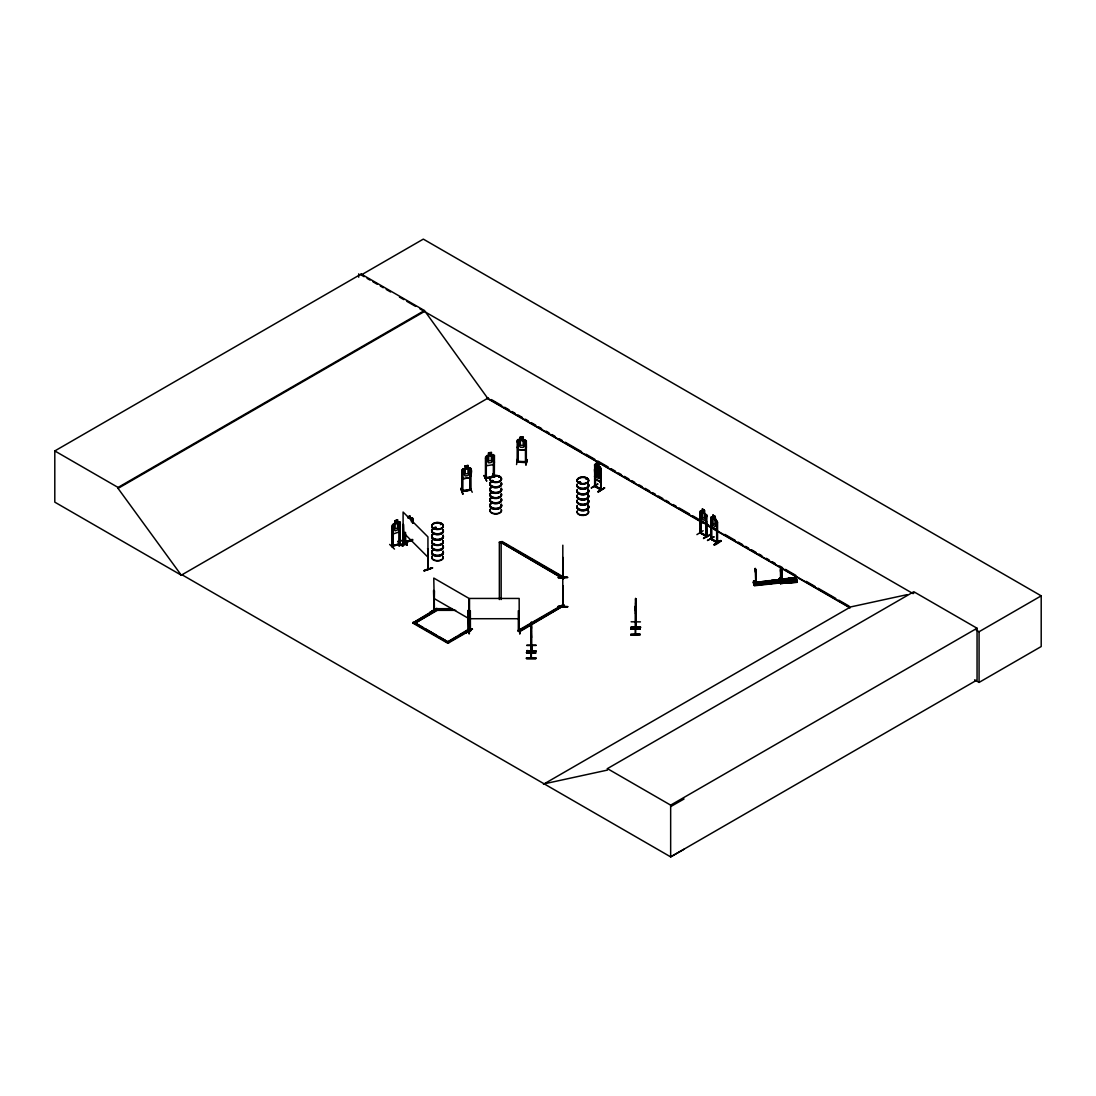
<?xml version="1.0" encoding="UTF-8"?>
<svg xmlns="http://www.w3.org/2000/svg" width="1096" height="1096" viewBox="0 0 1096 1096"><rect width="100%" height="100%" fill="white"/><g stroke="black" fill="none" stroke-linecap="round" stroke-linejoin="round"><path stroke-width="1.5" d="M531.272 634.283L531.3 632.899M635.584 608.472L635.625 614.007L635.749 612.061M780.653 578.715L780.352 578.606M780.215 578.798L779.557 578.304L779.859 580.798M780.708 581.223L780.832 581.497M781.654 582.661L781.859 576.386L781.777 582.647L781.352 581.36M531.272 628.707L531.286 626.528M754.582 581.62L753.952 581.702M756.254 573.879L755.802 583.99L755.24 568.468M780.9 580.168L781.188 573.427M635.611 610.294L635.625 609.184M780.366 570.687L780.667 567.975L780.544 569.81M780.558 578.976L780.503 571.153M781.064 573.441L781.599 570.221M781.955 575.523L781.736 576.386M753.87 581.716L754.007 581.003L754.281 584.771M755.336 581.743L754.404 581.812M780.53 569.989L780.599 572.208M781.558 570.098L781.736 570.879M781.791 576.236L781.955 575.058M756.007 574.331L755.925 570.989M517.312 440.4L520.258 439.592L520.258 437.099L523.299 437.277L523.285 439.825L526.34 440.825L526.327 462.635L525.422 461.854M517.997 441.866L517.161 441.811L517.997 441.866L517.887 462.197L517.093 462.115L517.901 461.43M517.202 447.058L518.148 449.593L525.285 450.004L526.34 447.524L526.217 440.921L525.217 439.962L518.175 439.523M520.258 437.099L523.299 437.277M518.148 449.593L525.299 449.949L526.231 447.51M516.545 464.553L517.49 458.923M518.093 461.402L517.298 461.115M517.887 462.197L517.298 461.882M525.436 442.113L526.272 442.168L525.436 442.113L525.491 462.635M525.299 462.567L526.368 462.444M525.464 461.635C504.571 460.937 532.629 462.471 525.532 461.594M526.231 462.622L517.161 462.087L517.216 440.304L518.189 439.469M527.327 459.882L525.875 465.211L526.888 459.484M531.3 646.229L531.245 644.9L531.67 645.476M531.245 650.517L531.752 649.723L531.341 650.462M563.234 578.291L563.193 577.03L562.837 578.346L500.749 542.205L563.152 578.866L564.426 577.496L502.037 541.465L500.749 542.205M562.823 605.252L562.823 605.992M635.995 622.391C635.269 623.966 637.036 627.145 635.584 626.748M433.674 528.258L433.81 527.628M435.235 528.258L435.085 527.628M440.51 524.107L441.387 524.107L440.811 524.532M491.734 481.048L492.501 480.486M493.036 481.281L492.2 480.706M492.008 480.678L493.419 481.308M498.899 476.979L498.694 477.157M499.379 477.048L498.735 477.349M580.551 482.281L579.14 482.172L579.496 482.829M579.77 481.925L580.387 482.555L579.606 482.103M586.703 478.938L586.031 478.938M585.99 478.555L586.141 478.911M531.368 658.244L531.259 622.254L531.423 629.159M635.694 634.529L635.68 598.526L635.57 611.143M400.232 544.178C399.218 543.534 399.725 542.616 399.889 544L392.053 546.685L392.135 526.381L392.861 526.135L392.341 546.822L392.943 545.644M405.534 532.368L405.493 542.589L405.369 533.903M392.423 525.011L393.204 533.958L399.396 531.861L400.3 529.08M399.122 545.794L407.178 543.054M705.851 523.6L706.715 514.915L700.851 510.736L700.139 532.985M716.044 529.3L711.605 526.738L710.77 524.039L711.441 526.902L716.592 529.793L717.25 527.683M716.592 529.793L717.25 527.779M601.005 479.87L600.265 482.021L601.019 479.966M769.461 582.277C769.474 579.798 765.803 582.798 768.926 582.401M488.569 452.854L488.665 455.415L487.199 456.498L487.199 461.156L488.665 462.909L491.405 462.457L492.885 460.224L492.885 455.566L491.405 454.977L491.488 452.319L488.542 452.799L488.542 455.292L485.624 456.731L486.542 465.745L493.447 464.622L494.447 461.978M493.447 464.622L494.419 461.923M463.17 468.814L469.951 467.759C472.91 469.321 471.198 474.965 469.924 477.609L463.142 478.651M463.17 478.705L462.156 476.404L463.087 478.801L470.02 477.733L471.006 475.034M401.835 540.52C405.383 539.67 411.288 551.562 401.835 540.52L406.945 544.931M789.668 579.428L789.901 578.674M485.364 477.568L486.419 477.623M485.364 478.308L486.419 478.363M461.923 491.351L470.924 489.953M484.062 475.746L486.624 480.884M484.076 475.431L486.679 480.98M591.333 488.049L597.978 483.939L591.388 487.734M696.905 534.615L703.166 530.738M713.784 536.862L707.564 540.451M460.704 488.474L463.17 494.036M462.676 494.104L460.758 488.419M430.262 612.459L436.756 608.664M434.359 590.717L434.139 611.13L433.537 590.511L434.359 590.717L434.208 611.157L433.454 610.773L433.701 609.869L434.208 610.636M468.225 630.543L468.883 630.104M467.992 629.94L468.663 631.063L468.293 610.308L468.732 631.091L468.883 598.334L433.769 578.058L434.454 610.993M468.951 633.776L469.335 630.748L469.362 633.721M595.512 486.542L594.553 486.35L601.156 490.118L601.156 468.321L598.923 466.238L599.937 467.732L599.937 472.39L598.854 473.76L596.841 472.595L595.758 469.979L595.758 465.32L596.841 465.115C596.978 458.731 593.69 467.417 600.389 467.006M601.06 490.131L600.855 488.871M594.799 486.186L601.375 489.912L600.649 488.83M700.796 513.024L700.193 512.668L700.988 533.108M706.715 535.971L706.084 535.656M706.947 536.588L706.276 515.928L706.057 536.41C711.126 537.396 689.726 527.861 706.208 535.629M710.742 539.109L717.318 542.835L717.332 521.038L711.455 516.86L710.811 539.15L717.565 541.931L711.468 538.931M711.03 518.668L710.962 538.903L717.483 542.671L717.483 522.395L716.661 522.176L716.661 542.534L717.031 541.588M403.04 544.602L403.575 545.109L403.369 524.272L403.52 545.068M403.794 544.972L403.369 524.272M428.207 568.646L427.824 568.235M403.109 544.712L403.095 512.051L427.933 536.889L427.974 569.523L427.426 569.043L428.248 569.304M779.366 578.469L781.092 578.428L779.366 578.469L779.462 579.688M779.9 581.195L779.407 579.305L795.929 577.674L796.066 578.346L779.489 580.003L779.557 578.304M780.242 582.497L796.833 580.853L796.682 580.168L780.256 582.524L779.859 580.099M780.188 582.305L796.792 580.51M780.53 583.387L797.135 581.592L797.272 582.277L780.558 583.264L797.272 582.264M796.34 579.209L779.763 580.825L796.518 579.77L796.367 579.085L796.504 579.77M779.845 581.113L796.463 579.263L779.804 580.77L779.941 581.442M796.45 579.551L795.929 577.496L794.244 577.839M796.655 580.291L794.997 580.346M753.459 582.716L753.486 581.277L756.076 581.209L753.486 581.277M753.637 583.113L778.311 580.387M753.404 582.688L778.27 579.661L775.749 580.195M775.749 579.935L776.598 582.839L779.146 582.743L754.117 584.853L778.9 582.14M395.122 523.326L394.971 520.737L397.67 519.888L397.574 522.504L398.889 522.888L398.889 527.546L397.574 529.985L395.122 530.82L393.793 529.272L393.793 524.614L395.122 523.326L392.395 525.066L392.409 546.808M433.578 527.861L435.318 527.861M440.825 523.847L440.592 524.463M441.4 524.231L440.51 524.395M493.118 481.226L492.474 481.158M493.447 481.089L492.364 481.336M578.907 482.404L579.633 481.98M580.579 482.583L579.181 482.802M485.542 477.514L492.022 476.883M485.46 478.294L493.337 477.007L493.433 456.717L494.323 456.758L493.433 456.717M462.964 490.679C457.758 493.063 481.144 487.501 462.827 490.474M470.02 489.364L470.924 489.213M470.02 490.104L470.02 469.828L470.828 469.691M470.211 489.583L471.006 490.145L470.91 468.389M470.828 490.2L470.787 489.213M635.995 626.008L635.666 627.282L635.94 621.966M462.128 491.57L462.156 469.718L465.211 468.444M462.183 469.773L463.115 468.732M790.805 581.36L789.737 581.757M469.43 631.269L470.431 631.228L470.335 610.773L469.499 610.773L470.335 610.773M399.191 544.233L399.273 523.957L400.163 523.874L399.273 523.957M411.863 539.835L404.945 542.027M412.055 540.328L411.836 540.123M440.729 524.176L441.441 524.176M580.318 482.473L579.14 482.295M389.655 544.438L394.492 549.082M595.361 464.101L594.607 464.635L595.265 474.184L600.348 477.116L601.156 475.02L600.348 477.116L595.347 474.143M700.234 511.298L700.961 510.791M710.852 517.312L711.537 516.819M600.279 481.87L595.265 479.034L594.457 469.581L596.717 469.883M469.526 630.282L470.307 630.515M470.431 631.049L469.458 630.269M469.526 631.255L469.499 598.443L519.162 598.443L519.244 631.255L518.23 631.241L518.353 630.296M519.162 610.773L518.326 610.773L518.326 631.241L519.23 631.022M519.134 631.255L519.134 629.912L563.029 604.567L564.317 605.307L520.408 631.282L518.23 630.707M769.337 582.209L767.447 581.825M595.224 469.033L601.088 473.225M594.539 476.226L595.21 479.089M430.317 612.171L436.482 608.554M429.947 612.376L436.852 608.335M468.102 630.775L468.293 610.308M465.923 633.104L472.157 628.762M465.608 632.556L472.129 628.707L472.486 629.31M465.636 632.913L472.198 629.118M182.1 574.811L181.388 575.236L54.8 502.146L54.8 450.935L361.187 274.041L424.44 310.552L487.693 398.286L849.838 607.376M361.187 274.041L361.187 274.986L423.316 239.12L1041.2 595.854L1041.2 646.544L979.071 682.411L974.632 679.835M54.8 450.935L118.053 487.446L424.44 310.552M684.068 849.236L670.656 856.88L182.018 574.77L181.292 575.181L118.053 488.391L424.44 311.497M181.292 575.181L488.405 397.875M598.923 463.745L596.758 462.498M595.457 466.293C593.881 465.197 596.854 468.225 595.457 469.677M600.485 469.458L601.307 469.677L600.485 469.458L600.855 489.611M500.749 542.849L502.037 542.109L509.284 546.288M597.978 491.542L604.595 487.761L598.334 492.118M471.102 629.899L469.828 628.515L471.102 629.899L447.867 643.297L412.754 623.021L435.975 608.979L437.263 609.719L454.045 609.719M412.754 623.021L434.523 610.458M437.263 609.719L415.315 623.021L437.263 610.349L455.717 610.349M468.362 629.364L447.867 641.831L456.648 636.762M459.58 635.064L468.362 629.995M412.754 622.391L447.867 642.667L471.102 629.255M564.426 577.496L563.152 577.811M702.399 509.037L701.317 516.572L702.399 519.189L704.413 520.353L705.495 518.983L705.495 514.325L704.413 512.873L704.481 510.339L702.399 509.037L704.481 510.339L704.481 512.832M700.166 511.229L700.234 533.012L706.715 536.711L706.646 514.901M700.166 517.915L700.837 520.778L705.975 523.669L706.646 521.655M706.879 516.271L706.057 516.052M713.003 517.668L713.003 515.175L715.167 516.422L715.167 518.915M715.099 516.463L712.934 515.216M520.6 629.693L561.563 606.047M519.134 629.912L520.408 630.652L564.317 605.307M700.988 532.368L700.125 532.177L700.865 532.601M717.483 522.395L716.661 522.176M700.865 532.807L706.536 535.917M703.536 538.122L710.167 534.382M710.455 534.889L703.536 538.547M711.592 538.492L711.304 538.657M714.099 536.944L707.509 540.451M711.263 538.684L711.263 539.424M716.592 542.41L717.455 542.602M721.1 541.082C718.305 538.437 706.934 551.356 721.086 541.04M714.14 544.671L720.73 540.451M720.826 540.876L714.195 544.589M543.452 784.27L850.565 606.951L907.146 594.649M544.164 783.846L607.417 770.091L607.417 768.625L913.804 591.73L977.057 628.241L977.057 679.986L670.656 856.88L670.656 805.135L977.057 628.241M913.804 593.196L913.091 593.621L420.028 308.949M976.139 630.022L979.071 631.721L1041.2 595.854M670.656 806.615L684.068 798.97M517.97 462.156L518.024 441.674M392.135 545.89L399.355 543.904L392.724 545.657M392.163 546.575L393.108 546.548L392.861 526.135M399.273 544.219L399.396 543.712M404.643 541.821L411.699 539.67M412.617 540.136L412.63 539.424M531.615 646.174L531.615 644.886M635.94 622.446L635.611 621.761M434.057 527.779L434.77 527.601M435.044 528.258L434.687 528.505A5.809 3.357 0 0 0 433.427 528.998M580.359 482.802L579.551 482.925M767.817 581.62L769.502 581.976M789.819 579.236L788.969 579.25M789.846 581.058L789.6 581.825M397.574 520.011L394.971 520.737M397.67 522.381L400.3 522.367L400.122 544.233M393.231 523.888L399.369 521.806L400.204 522.436M410.041 518.381L412.808 518.312L412.808 523.34M411.849 517.833L410.082 518.435L410.123 515.778L407.534 516.723M393.026 526.299L392.135 526.381M412.507 519.655C411.329 519.764 413.822 520.285 412.507 523.025M398.245 541.575L402.958 546.219L397.917 541.63M404.917 542.753L412.671 540.095L404.561 542.616M398.903 545.657L407.205 542.767L398.93 545.616M427.933 569.482L427.783 548.685L428.207 569.317M428.207 549.11L427.509 548.781M432.153 567.714C407.356 576.934 449.73 561.947 424.097 570.838M424.125 570.454L432.167 567.769M635.995 626.542L635.94 601.69M470.335 631.282L469.403 631.049L470.335 631.049M462.827 491.433L462.909 471.116L462.019 471.061L462.005 491.529L470.91 490.159M493.406 476.198L494.323 476.102M596.786 470.006L595.703 470.211L595.703 474.869L596.786 477.486L598.827 478.637L599.923 477.253L599.923 472.595L598.827 471.157L600.937 473.253M789.257 578.537L788.846 579.318M789.079 578.702L790.065 579.099M600.649 489.57L600.718 481.158M716.935 542.315L716.894 528.806M491.515 454.881L494.447 455.278L494.323 477.034M486.569 455.676L493.406 454.566M485.46 458.018L486.364 458.06L485.46 458.018L485.46 478.486L493.337 476.472M492.022 477.404L485.651 478.486M465.101 465.882L468.088 465.471L468.088 467.965L469.458 468.677L469.458 473.335L467.992 475.554L465.225 475.979L463.759 474.212L463.759 469.554L465.225 468.499L465.129 465.937M465.211 465.937L467.992 465.581M467.965 465.512L467.992 468.074L469.992 467.677M469.759 487.035L472.225 492.255M518.285 630.269L519.066 630.255M755.308 572.071L755.117 568.495L755.856 569.523M755.925 574.578L755.993 583.963L755.308 581.921M766.803 580.894L769.31 580.62C772.885 584.812 765.405 584.36 766.803 581.154M771.557 580.647L774.064 580.113L774.927 583.017L774.064 580.113M753.706 583.62L753.473 582.593L778.27 579.921L778.503 580.949L753.706 583.62L778.489 580.949M753.568 583.209L778.434 580.62M756.857 584.963L756.857 583.647L754.349 583.921L754.418 585.744L779.201 583.072L778.968 582.045M774.927 582.757L772.406 583.291L771.557 580.387M780.722 567.728L780.873 568.66M781.078 573.044L781.092 571.482M781.859 573.989L781.777 571.413M781.654 573.496L781.777 571.646M781.297 574.181L781.256 573.646M788.257 578.441L789.942 578.099L790.476 579.866M791.435 578.126L793.12 577.784L793.655 579.551M779.722 580.318L781.544 579.921L781.585 580.949L781.051 578.291M789.024 580.949L790.709 580.592L791.244 582.36M792.203 580.62L793.874 580.277L794.422 582.045M780.092 581.962L796.723 580.51M780.585 583.579L797.23 581.935L796.682 579.99M433.646 528.039L434.687 528.505M595.183 485.966L594.676 485.679M594.964 486.254L594.868 476.089M601.033 489.35L594.909 485.487L595.087 486.706M700.426 532.081L700.796 533.3M706.276 535.465L706.646 536.67M706.386 536.218L706.276 522.682M403.328 543.767L403.849 545.013M635.611 602.786L635.625 604.526M635.639 605.43L635.57 598.526M635.735 614.007L635.543 606.841M531.286 626.515L531.409 627.652M531.218 623.871L531.231 633.584L531.327 630.556M563.152 557.522L563.152 578.866M558.33 577.633L567.646 577.592M558.33 577.77L567.646 577.304L558.33 577.345M563.139 585.716L563.152 606.54L563.139 605.252M558.33 606.841L567.646 606.814L558.33 606.855L558.33 606.129L567.646 606.8M558.33 606.554L567.646 606.54M635.666 606.951L635.653 609.869M631.118 621.802L640.434 621.884M531.615 625.405L531.67 651.01L531.697 649.736M631.186 627.583L640.489 627.57L631.186 627.597L631.173 626.871L640.489 626.857L640.489 627.542M631.173 627.296L640.489 627.282M519.23 628.446L519.805 633.831L519.299 628.063M519.805 633.803L519.299 628.351M526.792 645.215L536.108 645.188M526.792 645.517L536.108 645.462M531.3 646.174L531.286 650.969M526.847 650.599L536.163 651.284L526.861 650.668M526.847 651.024L536.163 651.01M499.351 542.616L501.16 542.616M635.338 605.896L635.242 634.488M452.36 608.677L437.263 608.677L437.263 610.349L435.975 608.979M469.499 618.719L519.162 618.719M630.844 628.926L640.16 629.077M531.012 629.625L530.944 658.285M630.844 634.598L640.16 634.529M630.844 634.817L640.16 634.173L630.844 634.187L630.844 634.899L640.16 634.885M526.518 652.627L535.834 652.942L526.518 652.517M526.518 652.819L535.834 652.805M526.518 657.915L535.834 657.901L535.834 658.614L526.518 658.614L526.518 657.901L535.834 657.97M526.518 658.258L535.834 658.326M526.518 658.545L535.834 658.545M402.588 546.274L397.807 541.301M492.638 480.473L493.419 480.788M526.244 461.676L526.121 462.676M486.268 478.157L486.446 477.788M470.102 490.282L470.02 469.828M562.755 606.499L562.823 545.205M595.142 479.13L600.334 481.98M361.187 274.986L364.132 276.685M367.078 278.384L370.023 280.083M372.955 281.782L377.367 284.33M380.312 286.029L383.258 287.727M386.203 289.426L390.614 291.974M399.437 297.071L403.849 299.619M406.794 301.318L415.617 306.401M491.364 399.574L501.708 405.547M504.667 407.26L509.106 409.822M512.051 411.521L515.01 413.233M517.97 414.932L522.408 417.494M525.368 419.206L528.313 420.919M531.272 422.618L535.711 425.18M538.67 426.892L541.616 428.591M546.055 431.153L549.014 432.865M551.973 434.564L554.919 436.276M559.357 438.838L562.317 440.537M565.276 442.25L581.538 451.634M585.963 454.196L594.84 459.32M597.786 461.019L608.143 466.992M611.089 468.704L615.527 471.266M618.486 472.965L621.446 474.678M624.405 476.39L628.83 478.938M631.789 480.651L634.748 482.363M639.174 484.912L642.133 486.624M645.092 488.337L649.531 490.898M652.49 492.597L655.435 494.31M658.395 496.009L662.833 498.57M665.793 500.283L668.738 501.982M673.177 504.544L676.136 506.256M679.095 507.955L689.439 513.928M692.398 515.641L708.66 525.025M724.908 534.41L735.265 540.397M738.211 542.095L742.65 544.657M745.609 546.37L748.568 548.069M751.527 549.781L755.952 552.343M758.912 554.042L761.871 555.754M766.296 558.316L769.255 560.015M772.214 561.727L775.173 563.426M779.612 565.988L782.558 567.701M785.517 569.399L795.86 575.386M806.218 581.36L815.082 586.47M818.041 588.182L835.782 598.416M838.728 600.129L849.085 606.102M486.72 398.149L703.235 523.162M706.208 524.874L710.66 527.436M713.619 529.149L850.058 607.924M595.525 486.09L600.403 488.994M512.188 547.973L558.631 574.784M561.522 576.455L564.426 578.126M433.769 598.334L468.883 618.61M415.494 623.131L422.809 627.364M425.741 629.049L435.975 634.968M438.907 636.653L449.155 642.571L414.028 622.295M607.417 768.625L670.656 805.135M711.592 539.232L711.4 519.148M410.123 518.271L411.411 518.819L411.411 521.929M402.232 540.301L407 545.013M403.095 532.327L427.933 557.165M604.622 488.117L598.019 491.885M600.293 467.115L600.951 490.09M494.871 476.856L493.104 473.924L494.502 476.856M494.433 476.815L493.173 473.952M755.377 568.632L755.993 570.208M780.804 567.591L780.968 568.386M780.558 581.551L780.695 583.949M531.642 645.695L531.765 650.517M392.478 531.711L393.272 533.848M778.27 579.661L779.119 582.565L754.349 585.415L753.555 582.538M756.857 583.647L756.788 584.497M754.007 583.223L754.267 584.031L754.007 581.003M794.244 577.661L794.778 579.428M794.997 580.168L795.545 581.935M791.435 577.948L791.97 579.716M792.203 580.455L792.737 582.209M788.257 578.263L788.805 580.031M789.024 580.77L789.558 582.538M781.845 580.935L781.804 581.675M781.845 581.634L782.352 583.442L782.311 582.428L780.475 582.825L780.462 580.784M780.626 578.702L781.023 580.154M780.571 581.346L780.311 582.277M780.174 581.812L780.516 583.346M796.066 578.346L795.929 577.496M781.517 570.413L781.654 571.66M755.802 570.221L756.117 570.975M781.736 574.003L781.818 575.071M756.007 571.797L756.089 573.304M781.188 572.55L781.133 573.66M635.68 598.526L635.707 600.32M635.57 606.65L635.611 608.307M531.355 622.254L531.355 624.884M531.259 630.378L531.272 632.324L531.231 629.501M531.259 632.378L531.409 637.735L531.231 633.543M781.352 574.715L781.297 581.483M635.557 605.773L635.584 608.568M979.071 631.721L979.071 682.411M781.023 569.153L780.9 570.989M756.007 581.003L756.007 582.319M753.788 581.031L753.788 583.25M715.017 516.504L716.099 520.449L716.099 525.107L715.017 526.477L713.003 525.313L711.921 522.696L713.003 515.175M711.633 519.011L711.468 539.465M701.015 519.641L701.084 533.204M598.991 463.704L598.854 466.28M598.759 471.198L598.895 468.622L596.649 467.43L596.717 470.047M595.457 476.431L595.525 486.61M595.224 466.43L595.292 486.747M594.676 464.594L594.635 486.446M523.189 437.359L523.189 439.907L524.71 440.825L524.71 445.483L523.189 447.387L520.353 447.223L518.833 445.14L518.833 440.482L520.353 439.743L520.353 437.181M501.16 599.553L501.16 541.972L499.351 541.972L499.351 599.553M494.241 456.58L494.241 476.856M486.268 457.881L486.295 478.404M427.783 555.206L427.796 569.454M412.671 518.326L412.726 523.367M411.781 539.438L411.699 540.205M404.808 532.615L404.849 542.794L404.643 532.451M400.245 522.326L400.204 529.094M399.437 524.121L399.355 544.424M358.707 273.849L358.707 277.206M118.053 487.446L118.053 488.391M443.222 535.766A5.891 3.398 0 0 1 436.756 540.013A5.891 3.398 0 0 1 432.427 534.944M443.127 536.108A5.795 3.343 0 0 1 436.77 540.287A5.795 3.343 0 0 1 432.509 535.3M443.154 540.588A5.823 3.357 0 0 1 436.77 544.794A5.823 3.357 0 0 1 432.495 539.78M443.113 540.835A5.781 3.343 0 0 1 436.77 545.013A5.781 3.343 0 0 1 432.523 540.027M443.222 530.176A5.891 3.398 0 0 1 436.756 534.423A5.891 3.398 0 0 1 432.427 529.354M433.358 528.642A5.891 3.398 0 0 1 436.003 527.765M443.127 535.163A5.795 3.343 0 0 1 436.77 539.355A5.795 3.343 0 0 1 432.509 534.355M443.14 530.505A5.809 3.357 0 0 1 436.77 534.697A5.809 3.357 0 0 1 432.495 529.697M443.222 535.478A5.891 3.398 0 0 1 436.756 539.725A5.891 3.398 0 0 1 432.427 534.656M443.222 529.889A5.891 3.398 0 0 1 436.756 534.136A5.891 3.398 0 0 1 432.427 529.067M433.358 528.354A5.891 3.398 0 0 1 436.003 527.477M443.127 529.574A5.795 3.343 0 0 1 436.77 533.752A5.795 3.343 0 0 1 432.509 528.765M433.427 528.067A5.795 3.343 0 0 1 436.03 527.203M443.222 551.713A5.891 3.398 0 0 1 436.756 555.96A5.891 3.398 0 0 1 432.427 550.891M443.127 552.055A5.795 3.343 0 0 1 436.77 556.234A5.795 3.343 0 0 1 432.509 551.247M443.099 556.426A5.768 3.329 0 0 1 436.77 560.59A5.768 3.329 0 0 1 432.536 555.617M443.305 542.164A5.768 3.329 0 0 1 436.03 545.383A5.768 3.329 0 0 1 432.536 540.506M443.14 556.741A5.809 3.357 0 0 1 436.77 560.933A5.809 3.357 0 0 1 432.495 555.932M443.154 541.013A5.823 3.357 0 0 1 436.77 545.219A5.823 3.357 0 0 1 432.495 540.205M443.222 546.123A5.891 3.398 0 0 1 436.756 550.37A5.891 3.398 0 0 1 432.427 545.301M443.127 551.11A5.795 3.343 0 0 1 436.77 555.302A5.795 3.343 0 0 1 432.509 550.302M443.14 546.452A5.809 3.357 0 0 1 436.77 550.644A5.809 3.357 0 0 1 432.495 545.644M443.222 551.425A5.891 3.398 0 0 1 436.756 555.672A5.891 3.398 0 0 1 432.427 550.603M443.222 545.835A5.891 3.398 0 0 1 436.756 550.082A5.891 3.398 0 0 1 432.427 545.013M443.127 545.52A5.795 3.343 0 0 1 436.77 549.699A5.795 3.343 0 0 1 432.509 544.712M501.406 488.816A5.891 3.398 0 0 1 494.954 493.063A5.891 3.398 0 0 1 490.624 487.994M501.324 489.159A5.809 3.357 0 0 1 494.967 493.351A5.809 3.357 0 0 1 490.693 488.337M501.502 494.378A5.781 3.343 0 0 1 494.228 497.611A5.781 3.343 0 0 1 490.707 492.707M501.338 493.638A5.823 3.357 0 0 1 494.954 497.844A5.823 3.357 0 0 1 490.679 492.83M501.324 493.844A5.809 3.357 0 0 1 494.967 498.036A5.809 3.357 0 0 1 490.693 493.036M501.406 483.226A5.891 3.398 0 0 1 494.954 487.473A5.891 3.398 0 0 1 490.624 482.404M501.324 488.213A5.809 3.357 0 0 1 494.967 492.405A5.809 3.357 0 0 1 490.693 487.405M501.324 483.555A5.809 3.357 0 0 1 494.967 487.747A5.809 3.357 0 0 1 490.693 482.747M501.406 488.528A5.891 3.398 0 0 1 494.954 492.775A5.891 3.398 0 0 1 490.624 487.706M501.406 482.939A5.891 3.398 0 0 1 494.954 487.186A5.891 3.398 0 0 1 490.624 482.117M501.324 482.624A5.795 3.343 0 0 1 494.967 486.802A5.795 3.343 0 0 1 490.693 481.815M501.406 504.763A5.891 3.398 0 0 1 494.954 509.01A5.891 3.398 0 0 1 490.624 503.941M501.324 505.105A5.809 3.357 0 0 1 494.967 509.298A5.809 3.357 0 0 1 490.693 504.283M501.31 509.462A5.781 3.343 0 0 1 494.967 513.64A5.781 3.343 0 0 1 490.707 508.654M501.502 495.214A5.781 3.343 0 0 1 494.228 498.433A5.781 3.343 0 0 1 490.707 493.543M501.338 509.791A5.823 3.357 0 0 1 494.954 513.983A5.823 3.357 0 0 1 490.679 508.969M501.406 499.173A5.891 3.398 0 0 1 494.954 503.42A5.891 3.398 0 0 1 490.624 498.351M501.324 504.16A5.809 3.357 0 0 1 494.967 508.352A5.809 3.357 0 0 1 490.693 503.352M501.324 499.502A5.809 3.357 0 0 1 494.967 503.694A5.809 3.357 0 0 1 490.693 498.694M501.406 504.475A5.891 3.398 0 0 1 494.954 508.722A5.891 3.398 0 0 1 490.624 503.653M501.406 498.886A5.891 3.398 0 0 1 494.954 503.133A5.891 3.398 0 0 1 490.624 498.064M501.324 498.57A5.795 3.343 0 0 1 494.967 502.749A5.795 3.343 0 0 1 490.693 497.762M587.867 484.24A5.795 3.343 0 0 1 583.606 489.241A5.795 3.343 0 0 1 577.25 485.049M587.867 483.309A5.795 3.343 0 0 1 583.606 488.295A5.795 3.343 0 0 1 577.25 484.117M587.867 489.844A5.795 3.343 0 0 1 583.606 494.83A5.795 3.343 0 0 1 577.25 490.652M587.949 489.487A5.891 3.398 0 0 1 583.62 494.556A5.891 3.398 0 0 1 577.154 490.309M587.949 489.2A5.891 3.398 0 0 1 583.62 494.269A5.891 3.398 0 0 1 577.154 490.022M587.949 483.898A5.891 3.398 0 0 1 583.62 488.967A5.891 3.398 0 0 1 577.154 484.706M587.949 483.61A5.891 3.398 0 0 1 583.62 488.679A5.891 3.398 0 0 1 577.154 484.418M587.881 488.898A5.809 3.357 0 0 1 583.606 493.899A5.809 3.357 0 0 1 577.236 489.707M587.867 494.515A5.795 3.343 0 0 1 583.606 499.502A5.795 3.343 0 0 1 577.25 495.324M587.853 494.214A5.768 3.329 0 0 1 583.606 499.187A5.768 3.329 0 0 1 577.277 495.022M587.853 510.161A5.768 3.329 0 0 1 583.606 515.134A5.768 3.329 0 0 1 577.277 510.969M587.894 494.748A5.823 3.357 0 0 1 583.606 499.762A5.823 3.357 0 0 1 577.222 495.556M587.881 500.187A5.809 3.357 0 0 1 583.606 505.188A5.809 3.357 0 0 1 577.236 500.995M587.867 499.255A5.795 3.343 0 0 1 583.606 504.242A5.795 3.343 0 0 1 577.25 500.064M587.867 505.79A5.795 3.343 0 0 1 583.606 510.777A5.795 3.343 0 0 1 577.25 506.599M587.949 505.434A5.891 3.398 0 0 1 583.62 510.503A5.891 3.398 0 0 1 577.154 506.256M587.949 505.146A5.891 3.398 0 0 1 583.62 510.215A5.891 3.398 0 0 1 577.154 505.968M587.867 504.845A5.795 3.343 0 0 1 583.606 509.846A5.795 3.343 0 0 1 577.25 505.653M587.949 499.845A5.891 3.398 0 0 1 583.62 504.914A5.891 3.398 0 0 1 577.154 500.653M587.949 499.557A5.891 3.398 0 0 1 583.62 504.626A5.891 3.398 0 0 1 577.154 500.365M587.867 510.462A5.795 3.343 0 0 1 583.606 515.449A5.795 3.343 0 0 1 577.25 511.27M587.853 495.036A5.781 3.343 0 0 1 584.346 499.927A5.781 3.343 0 0 1 577.058 496.707M599.622 478.267L598.156 474.582C601.06 473.143 598.457 470.431 597.69 473.732L595.868 470.513L597.252 474.047C594.224 475.5 596.936 478.349 597.717 474.856L599.498 478.336M796.025 578.017L779.42 579.757L796.025 578.017M397.136 520.573L395.56 521.943L397.136 520.573M409.644 516.504L408.068 517.874L409.644 516.504M397.574 523.326L395.122 524.162L395.122 528.82L397.574 527.984L397.574 523.326M490.926 452.977L489.159 453.265L489.159 454.1L490.926 453.813L490.926 452.977M491.405 455.799L488.665 456.251L488.665 460.909L491.405 460.457L491.405 455.799M467.499 466.06L465.718 466.334L465.718 467.17L467.499 466.896L467.499 466.06M467.992 468.896L465.225 469.321L465.225 473.979L467.992 473.554L467.992 468.896M640.16 628.803L630.844 629.227L640.16 628.803M522.682 437.797L520.86 437.688L520.86 438.523L522.682 438.633L522.682 437.797M523.189 440.743L520.353 440.578L520.353 445.223L523.189 445.401L523.189 440.743M598.457 468.869L597.156 468.129L598.457 469.705L598.457 468.869M598.827 471.979L596.786 470.828L596.786 475.486L598.827 476.637L598.827 471.979M704.057 510.585L702.755 509.832L704.057 511.407L704.057 510.585M714.661 516.709L713.359 515.956L714.661 517.545L714.661 516.709M704.413 513.695L702.399 512.531L702.399 517.189L704.413 518.353L704.413 513.695M715.017 519.819L713.003 518.668L713.003 523.313L715.017 524.477L715.017 519.819M598.485 463.992L597.197 463.238L598.485 464.827L598.485 463.992M598.854 467.115L596.841 465.951L596.841 470.609L598.854 471.773L598.854 467.115M434.633 528.642A5.781 3.343 0 0 0 443.318 525.751A5.781 3.343 0 0 0 434.633 522.861A5.781 3.343 0 0 0 434.633 528.642M434.646 529.108A5.768 3.329 0 0 0 443.305 526.217A5.768 3.329 0 0 0 434.646 523.34A5.768 3.329 0 0 0 434.646 529.108M434.619 528.861A5.823 3.357 0 0 0 443.346 525.943A5.823 3.357 0 0 0 434.619 523.039A5.823 3.357 0 0 0 434.619 528.861M492.83 481.692A5.781 3.343 0 0 0 501.502 478.801A5.781 3.343 0 0 0 492.83 475.911A5.809 3.357 0 0 0 492.816 481.719A5.809 3.357 0 0 0 501.53 478.815A5.809 3.357 0 0 0 492.816 475.911A5.781 3.343 0 0 0 492.83 481.692M492.83 482.158A5.781 3.343 0 0 0 501.502 479.267A5.781 3.343 0 0 0 492.83 476.376A5.781 3.343 0 0 0 492.83 482.158M579.948 483.185A5.795 3.343 0 0 0 588.648 480.281A5.795 3.343 0 0 0 579.948 477.377A5.795 3.343 0 0 0 579.948 483.185M579.962 483.651A5.781 3.343 0 0 0 588.634 480.76A5.781 3.343 0 0 0 579.962 477.87A5.781 3.343 0 0 0 579.962 483.651M578.729 482.857A5.823 3.357 0 0 0 588.47 481.35A5.823 3.357 0 0 0 581.346 477.24A5.823 3.357 0 0 0 578.729 482.857"/></g></svg>
